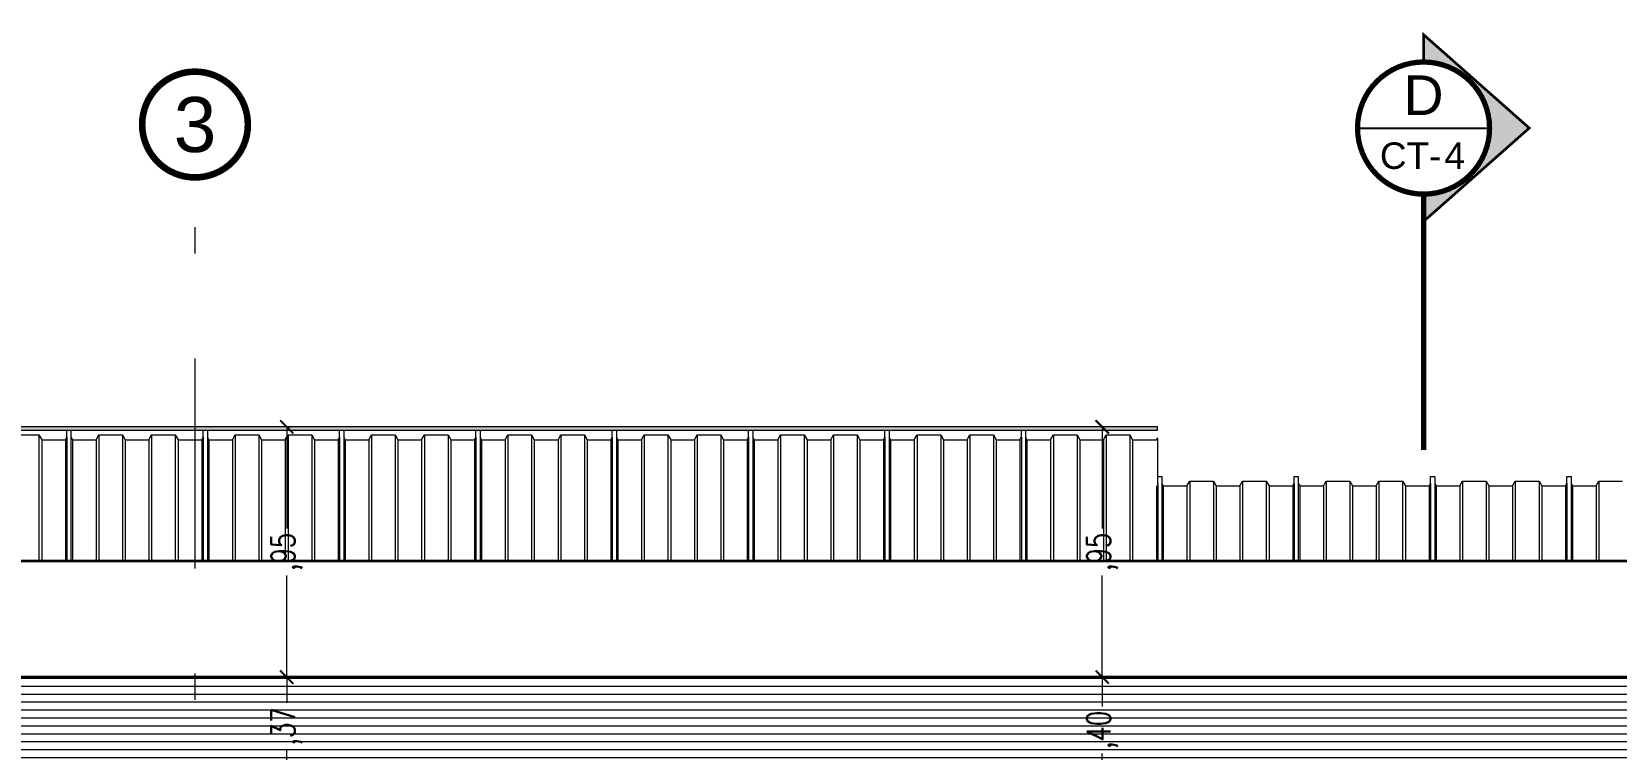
# Model space of a CAD drawing. Header units: millimetres. Extents: x 216 to 2687, y 57 to 1099.
# Drawn here: x 263.91 to 269.91, y 61.76 to 64.48 of the extents above; entities that cross this region are included whole.
import ezdxf
from ezdxf.enums import TextEntityAlignment as Align

# ---------------------------------------------------------------- set-up
doc = ezdxf.new("R2010")
doc.units = ezdxf.units.MM
doc.header["$LTSCALE"] = 0.5
doc.header["$PDMODE"] = 35
doc.linetypes.add('CENTER', pattern=[50.8, 31.75, -6.35, 6.35, -6.35])
doc.linetypes.add('DASHDOT2', pattern=[12.7, 6.35, -3.175, 0, -3.175])
for name, color, linetype, lineweight in [('A-COTAS', 7, 'Continuous', 9), ('A-CUBT', 133, 'Continuous', 15), ('A-EJES', 7, 'DASHDOT2', 9), ('A-PLAN-1', 2, 'Continuous', 35), ('A-PLAN-ACHU3', 250, 'Continuous', 0), ('A-TEXT-EJES', 85, 'CENTER', 9)]:
    doc.layers.add(name, color=color, linetype=linetype, lineweight=lineweight)
doc.layers.add('A-TEXT-SIMB', color=195, linetype='Continuous')
doc.styles.add('Cotas', font='romans.shx', dxfattribs={"width": 0.75})
doc.styles.add('ROTULO', font='swissl.ttf')
doc.styles.add('swis Lt BT', font='swissl.ttf')
doc.dimstyles.new("1-25'", dxfattribs={"dimtxt": 0.075, "dimasz": 0.05, "dimexe": 0.015, "dimexo": 0, "dimgap": 0.02, "dimtad": 0, "dimzin": 4, "dimtxsty": 'Cotas', "dimblk": 'ARCHTICK', "dimcen": 0.09, "dimclrd": 142, "dimclre": 2, "dimclrt": 2, "dimadec": 0, "dimazin": 0, "dimtfac": 1, "dimtmove": 0, "dimatfit": 3, "dimfxl": 0.1, "dimlwd": 13, "dimlwe": 9, "dimarcsym": 2})

# ---------------------------------------------------------------- blocks, each defined once
blk = doc.blocks.new('INDICADOR EJES')
at = {"layer": 'A-TEXT-EJES', "const_width": 0.0005}
blk.add_lwpolyline([(0.004, 0.004, 1), (-0.004, 0.004, 1)], format="xyb", close=True, dxfattribs=at)
at = {"layer": 'A-TEXT-EJES', "style": 'swis Lt BT'}
blk.add_attdef('1', text='', height=0.005, dxfattribs=at).set_placement((0, 0.004), align=Align.MIDDLE_CENTER)
blk = doc.blocks.new('_ArchTick')
at = {"color": 0, "linetype": 'ByBlock', "const_width": 0.15}
blk.add_lwpolyline([(-0.5, -0.5), (0.5, 0.5)], dxfattribs=at)
blk = doc.blocks.new('*D426')
at = {"layer": 'A-COTAS', "color": 2, "linetype": 'DASHDOT2', "lineweight": 9, "transparency": 16777216}
for p, q in [((264.8789, 62.0354), (264.8639, 62.0354)), ((264.532, 61.6618), (264.8939, 61.6618))]:
    blk.add_line(p, q, dxfattribs=at)
at = {"layer": 'A-COTAS', "color": 142, "linetype": 'Continuous', "lineweight": 13, "transparency": 16777216}
for p, q in [((264.8789, 62.0354), (264.8789, 61.9377)), ((264.8789, 61.6618), (264.8789, 61.7595))]:
    blk.add_line(p, q, dxfattribs=at)
at = {"layer": 'DEFPOINTS', "color": 0, "transparency": 16777216}
for p in [(264.8789, 62.0354), (264.8789, 62.0354), (264.532, 61.6618)]:
    blk.add_point(p, dxfattribs=at)
at = {"layer": 'A-COTAS', "color": 142, "lineweight": 13, "transparency": 16777216, "xscale": 0.05, "yscale": 0.05, "zscale": 0.05}
for p, rotation in [((264.8789, 62.0354), 90), ((264.8789, 61.6618), 270)]:
    blk.add_blockref('_ArchTick', p, dxfattribs=dict(at, rotation=rotation))
at = {"layer": 'A-COTAS', "color": 2, "transparency": 16777216, "insert": (264.8789, 61.8486), "char_height": 0.09, "attachment_point": 5, "rotation": 90, "style": 'Cotas'}
blk.add_mtext(',37', dxfattribs=at)
blk = doc.blocks.new('*D427')
at = {"layer": 'A-COTAS', "color": 2, "linetype": 'DASHDOT2', "lineweight": 9, "transparency": 16777216}
for p, q in [((264.8789, 62.9816), (264.8939, 62.9816)), ((264.8789, 62.0354), (264.8639, 62.0354))]:
    blk.add_line(p, q, dxfattribs=at)
at = {"layer": 'A-COTAS', "color": 142, "linetype": 'Continuous', "lineweight": 13, "transparency": 16777216}
for p, q in [((264.8789, 62.9816), (264.8789, 62.5976)), ((264.8789, 62.0354), (264.8789, 62.4194))]:
    blk.add_line(p, q, dxfattribs=at)
at = {"layer": 'DEFPOINTS', "color": 0, "transparency": 16777216}
for p in [(264.8789, 62.9816), (264.8789, 62.9816), (264.8789, 62.0354)]:
    blk.add_point(p, dxfattribs=at)
at = {"layer": 'A-COTAS', "color": 142, "lineweight": 13, "transparency": 16777216, "xscale": 0.05, "yscale": 0.05, "zscale": 0.05}
for p, rotation in [((264.8789, 62.9816), 90), ((264.8789, 62.0354), 270)]:
    blk.add_blockref('_ArchTick', p, dxfattribs=dict(at, rotation=rotation))
at = {"layer": 'A-COTAS', "color": 2, "transparency": 16777216, "insert": (264.8789, 62.5085), "char_height": 0.09, "attachment_point": 5, "rotation": 90, "style": 'Cotas'}
blk.add_mtext(',95', dxfattribs=at)
blk = doc.blocks.new('*D431')
at = {"layer": 'A-COTAS', "color": 2, "linetype": 'DASHDOT2', "lineweight": 9, "transparency": 16777216}
for p, q in [((267.9648, 62.0354), (267.9498, 62.0354)), ((267.9648, 61.6354), (267.9498, 61.6354))]:
    blk.add_line(p, q, dxfattribs=at)
at = {"layer": 'A-COTAS', "color": 142, "linetype": 'Continuous', "lineweight": 13, "transparency": 16777216}
for p, q in [((267.9648, 62.0354), (267.9648, 61.9245)), ((267.9648, 61.6354), (267.9648, 61.7463))]:
    blk.add_line(p, q, dxfattribs=at)
at = {"layer": 'DEFPOINTS', "color": 0, "transparency": 16777216}
for p in [(267.9648, 62.0354), (267.9648, 62.0354), (267.9648, 61.6354)]:
    blk.add_point(p, dxfattribs=at)
at = {"layer": 'A-COTAS', "color": 142, "lineweight": 13, "transparency": 16777216, "xscale": 0.05, "yscale": 0.05, "zscale": 0.05}
for p, rotation in [((267.9648, 62.0354), 90), ((267.9648, 61.6354), 270)]:
    blk.add_blockref('_ArchTick', p, dxfattribs=dict(at, rotation=rotation))
at = {"layer": 'A-COTAS', "color": 2, "transparency": 16777216, "insert": (267.9648, 61.8354), "char_height": 0.09, "attachment_point": 5, "rotation": 90, "style": 'Cotas'}
blk.add_mtext(',40', dxfattribs=at)
blk = doc.blocks.new('*D432')
at = {"layer": 'A-COTAS', "color": 2, "linetype": 'DASHDOT2', "lineweight": 9, "transparency": 16777216}
for p, q in [((268.1735, 62.9816), (267.9498, 62.9816)), ((267.9648, 62.0354), (267.9498, 62.0354))]:
    blk.add_line(p, q, dxfattribs=at)
at = {"layer": 'A-COTAS', "color": 142, "linetype": 'Continuous', "lineweight": 13, "transparency": 16777216}
for p, q in [((267.9648, 62.9816), (267.9648, 62.5976)), ((267.9648, 62.0354), (267.9648, 62.4194))]:
    blk.add_line(p, q, dxfattribs=at)
at = {"layer": 'DEFPOINTS', "color": 0, "transparency": 16777216}
for p in [(267.9648, 62.9816), (268.1735, 62.9816), (267.9648, 62.0354)]:
    blk.add_point(p, dxfattribs=at)
at = {"layer": 'A-COTAS', "color": 142, "lineweight": 13, "transparency": 16777216, "xscale": 0.05, "yscale": 0.05, "zscale": 0.05}
for p, rotation in [((267.9648, 62.9816), 90), ((267.9648, 62.0354), 270)]:
    blk.add_blockref('_ArchTick', p, dxfattribs=dict(at, rotation=rotation))
at = {"layer": 'A-COTAS', "color": 2, "transparency": 16777216, "insert": (267.9648, 62.5085), "char_height": 0.09, "attachment_point": 5, "rotation": 90, "style": 'Cotas'}
blk.add_mtext(',95', dxfattribs=at)
blk = doc.blocks.new('*U27')
at = {"layer": 'A-TEXT-SIMB'}
h = blk.add_hatch(color=256, dxfattribs=at)
edge = h.paths.add_edge_path()
edge.add_line((0, -0.2498), (0, -0.3533))
edge.add_line((0, -0.3533), (0.4, 0))
edge.add_line((0.4, 0), (0, 0.3533))
edge.add_line((0, 0.3533), (0, 0.2498))
edge.add_arc((0, 0), 0.2498, -90, 90, ccw=False)
blk.add_line((-0.2498, 0), (0.2498, 0), dxfattribs=at)
for points, const_width in [([(0, -0.2498), (0, -0.3533), (0.4, 0), (0, 0.3533), (0, 0.2498, -1)], 0.01), ([(0.2498, 0, -1), (-0.2498, 0, -1)], 0.02)]:
    blk.add_lwpolyline(points, format="xyb", close=True, dxfattribs=dict(at, const_width=const_width))
at = {"layer": 'A-TEXT-SIMB', "const_width": 0.02}
blk.add_lwpolyline([(0, -1.2174), (0, -0.2498)], dxfattribs=at)
at = {"layer": 'A-TEXT-SIMB', "color": 0, "style": 'ROTULO'}
blk.add_text('CT-', height=0.1, dxfattribs=at).set_placement((-0.0488, -0.1044), align=Align.MIDDLE_CENTER)
at = {"layer": 'A-TEXT-SIMB', "color": 0, "style": 'ROTULO', "flags": 8}
for tag, height, p in [('A', 0.15, (0, 0.1241)), ('1', 0.1, (0.1179, -0.1044))]:
    blk.add_attdef(tag, text='', height=height, dxfattribs=at).set_placement(p, align=Align.MIDDLE_CENTER)

msp = doc.modelspace()

# ---------------------------------------------------------------- hatches: boundary and pattern name
at = {"layer": 'A-PLAN-ACHU3'}
h = msp.add_hatch(color=256, dxfattribs=at)
h.dxf.hatch_style = 1
h.set_gradient(color1=(91, 91, 91), color2=(214, 214, 214), tint=1, name='HEMISPHERICAL')
h.paths.add_polyline_path([(268.1735, 62.9693), (268.1735, 62.9816), (258.3655, 62.9816), (258.3655, 62.9693)])
h = msp.add_hatch(dxfattribs=at)
h.set_pattern_fill('_USER', color=256, scale=0.03, pattern_type=0)
h.set_pattern_definition([(0, (-2414.348867, -998.31859), (0, 0.03), [])])
h.paths.add_polyline_path([(257.582, 61.6354), (277.782, 61.6354), (277.782, 62.0354), (257.582, 62.0354)])

# ---------------------------------------------------------------- linework, layer by layer
at = {"layer": 'A-CUBT'}
msp.add_lwpolyline([(268.1735, 62.9816), (258.3655, 62.9816), (258.3655, 62.9693), (268.1735, 62.9693)], close=True, dxfattribs=at)
at = {"layer": 'A-CUBT', "transparency": 33554559}
for points in [[(263.8519, 62.9513), (263.9415, 62.9513), (263.9519, 62.9333), (264.0415, 62.9333), (264.0467, 62.9423), (264.0467, 62.9693), (264.0627, 62.9693), (264.0627, 62.9423), (264.0679, 62.9333), (264.1575, 62.9333), (264.1679, 62.9513), (264.2575, 62.9513), (264.2679, 62.9333), (264.3575, 62.9333), (264.3679, 62.9513), (264.4575, 62.9513), (264.4679, 62.9333), (264.5575, 62.9333), (264.5627, 62.9423), (264.5627, 62.9693), (264.5787, 62.9693), (264.5787, 62.9423), (264.5839, 62.9333), (264.6735, 62.9333), (264.6839, 62.9513), (264.7735, 62.9513), (264.7839, 62.9333), (264.8735, 62.9333), (264.8839, 62.9513), (264.9735, 62.9513), (264.9839, 62.9333), (265.0735, 62.9333), (265.0787, 62.9423), (265.0787, 62.9693), (265.0947, 62.9693), (265.0947, 62.9423), (265.0999, 62.9333), (265.1895, 62.9333), (265.1999, 62.9513), (265.2895, 62.9513), (265.2999, 62.9333), (265.3895, 62.9333), (265.3999, 62.9513), (265.4895, 62.9513), (265.4999, 62.9333), (265.5895, 62.9333), (265.5947, 62.9423), (265.5947, 62.9693), (265.6107, 62.9693), (265.6107, 62.9423), (265.6159, 62.9333), (265.7055, 62.9333), (265.7159, 62.9513), (265.8055, 62.9513), (265.8159, 62.9333), (265.9055, 62.9333), (265.9159, 62.9513), (266.0055, 62.9513), (266.0159, 62.9333), (266.1055, 62.9333), (266.1107, 62.9423), (266.1107, 62.9693), (266.1267, 62.9693), (266.1267, 62.9423), (266.1319, 62.9333), (266.2215, 62.9333), (266.2319, 62.9513), (266.3215, 62.9513), (266.3319, 62.9333), (266.4215, 62.9333), (266.4319, 62.9513), (266.5215, 62.9513), (266.5319, 62.9333), (266.6215, 62.9333), (266.6267, 62.9423), (266.6267, 62.9693), (266.6427, 62.9693), (266.6427, 62.9423), (266.6479, 62.9333), (266.7375, 62.9333), (266.7479, 62.9513), (266.8375, 62.9513), (266.8479, 62.9333), (266.9375, 62.9333), (266.9479, 62.9513), (267.0375, 62.9513), (267.0479, 62.9333), (267.1375, 62.9333), (267.1427, 62.9423), (267.1427, 62.9693), (267.1587, 62.9693), (267.1587, 62.9423), (267.1639, 62.9333), (267.2535, 62.9333), (267.2639, 62.9513), (267.3535, 62.9513), (267.3639, 62.9333), (267.4535, 62.9333), (267.4639, 62.9513), (267.5535, 62.9513), (267.5639, 62.9333), (267.6535, 62.9333), (267.6587, 62.9423), (267.6587, 62.9693), (267.6747, 62.9693), (267.6747, 62.9423), (267.6799, 62.9333), (267.7695, 62.9333), (267.7799, 62.9513), (267.8695, 62.9513), (267.8799, 62.9333), (267.9695, 62.9333), (267.9799, 62.9513), (268.0695, 62.9513), (268.0799, 62.9333), (268.1695, 62.9333), (268.1735, 62.9402), (268.1735, 62.765), (268.1747, 62.7671), (268.1747, 62.7941), (268.1907, 62.7941), (268.1907, 62.7671), (268.1959, 62.7581), (268.2855, 62.7581), (268.2959, 62.7761), (268.3855, 62.7761), (268.3959, 62.7581), (268.4855, 62.7581), (268.4959, 62.7761), (268.5855, 62.7761), (268.5959, 62.7581), (268.6855, 62.7581), (268.6907, 62.7671), (268.6907, 62.7941), (268.7067, 62.7941), (268.7067, 62.7671), (268.7119, 62.7581), (268.8015, 62.7581), (268.8119, 62.7761), (268.9015, 62.7761), (268.9119, 62.7581), (269.0015, 62.7581), (269.0119, 62.7761), (269.1015, 62.7761), (269.1119, 62.7581), (269.2015, 62.7581), (269.2067, 62.7671), (269.2067, 62.7941), (269.2227, 62.7941), (269.2227, 62.7671), (269.2279, 62.7581), (269.3175, 62.7581), (269.3279, 62.7761), (269.4175, 62.7761), (269.4279, 62.7581), (269.5175, 62.7581), (269.5279, 62.7761), (269.6175, 62.7761), (269.6279, 62.7581), (269.7175, 62.7581), (269.7227, 62.7671), (269.7227, 62.7941), (269.7387, 62.7941), (269.7387, 62.7671), (269.7439, 62.7581), (269.8335, 62.7581), (269.8439, 62.7761), (269.9335, 62.7761)], [(276.682, 62.4754), (258.3655, 62.4754)]]:
    msp.add_lwpolyline(points, dxfattribs=at)
at = {"layer": 'A-CUBT', "color": 93, "true_color": 0x69b569}
for points in [[(263.9415, 62.9513), (263.9415, 62.4754)], [(264.0467, 62.9423), (264.0467, 62.4754)], [(264.0627, 62.9423), (264.0627, 62.4754)], [(264.1679, 62.9513), (264.1679, 62.4754)], [(264.2575, 62.9513), (264.2575, 62.4754)], [(264.3679, 62.9513), (264.3679, 62.4754)], [(264.4575, 62.9513), (264.4575, 62.4754)], [(264.5627, 62.9423), (264.5627, 62.4754)], [(264.5787, 62.9423), (264.5787, 62.4754)], [(264.6839, 62.9513), (264.6839, 62.4754)], [(264.7735, 62.9513), (264.7735, 62.4754)], [(264.8839, 62.9513), (264.8839, 62.4754)], [(264.9735, 62.9513), (264.9735, 62.4754)], [(265.0787, 62.9423), (265.0787, 62.4754)], [(265.0947, 62.9423), (265.0947, 62.4754)], [(265.1999, 62.9513), (265.1999, 62.4754)], [(265.2895, 62.9513), (265.2895, 62.4754)], [(265.3999, 62.9513), (265.3999, 62.4754)], [(265.4895, 62.9513), (265.4895, 62.4754)], [(265.5947, 62.9423), (265.5947, 62.4754)], [(265.6107, 62.9423), (265.6107, 62.4754)], [(265.7159, 62.9513), (265.7159, 62.4754)], [(265.8055, 62.9513), (265.8055, 62.4754)], [(265.9159, 62.9513), (265.9159, 62.4754)], [(266.0055, 62.9513), (266.0055, 62.4754)], [(266.1107, 62.9423), (266.1107, 62.4754)], [(266.1267, 62.9423), (266.1267, 62.4754)], [(266.2319, 62.9513), (266.2319, 62.4754)], [(266.3215, 62.9513), (266.3215, 62.4754)], [(266.4319, 62.9513), (266.4319, 62.4754)], [(266.5215, 62.9513), (266.5215, 62.4754)], [(266.6267, 62.9423), (266.6267, 62.4754)], [(266.6427, 62.9423), (266.6427, 62.4754)], [(266.7479, 62.9513), (266.7479, 62.4754)], [(266.8375, 62.9513), (266.8375, 62.4754)], [(266.9479, 62.9513), (266.9479, 62.4754)], [(267.0375, 62.9513), (267.0375, 62.4754)], [(267.1427, 62.9423), (267.1427, 62.4754)], [(267.1587, 62.9423), (267.1587, 62.4754)], [(267.2639, 62.9513), (267.2639, 62.4754)], [(267.3535, 62.9513), (267.3535, 62.4754)], [(267.4639, 62.9513), (267.4639, 62.4754)], [(267.5535, 62.9513), (267.5535, 62.4754)], [(267.6587, 62.9423), (267.6587, 62.4754)], [(267.6747, 62.9423), (267.6747, 62.4754)], [(267.7799, 62.9513), (267.7799, 62.4754)], [(267.8695, 62.9513), (267.8695, 62.4754)], [(267.9799, 62.9513), (267.9799, 62.4754)], [(268.0695, 62.9513), (268.0695, 62.4754)], [(268.1747, 62.7671), (268.1747, 62.4754)], [(268.1907, 62.7671), (268.1907, 62.4754)], [(268.2959, 62.7761), (268.2959, 62.4754)], [(268.3855, 62.7761), (268.3855, 62.4754)], [(268.4959, 62.7761), (268.4959, 62.4754)], [(268.5855, 62.7761), (268.5855, 62.4754)], [(268.6907, 62.7671), (268.6907, 62.4754)], [(268.7067, 62.7671), (268.7067, 62.4754)], [(268.8119, 62.7761), (268.8119, 62.4754)], [(268.9015, 62.7761), (268.9015, 62.4754)], [(269.0119, 62.7761), (269.0119, 62.4754)], [(269.1015, 62.7761), (269.1015, 62.4754)], [(269.2067, 62.7671), (269.2067, 62.4754)], [(269.2227, 62.7671), (269.2227, 62.4754)], [(269.3279, 62.7761), (269.3279, 62.4754)], [(269.4175, 62.7761), (269.4175, 62.4754)], [(269.5279, 62.7761), (269.5279, 62.4754)], [(269.6175, 62.7761), (269.6175, 62.4754)], [(269.7227, 62.7671), (269.7227, 62.4754)], [(269.7387, 62.7671), (269.7387, 62.4754)], [(269.8439, 62.7761), (269.8439, 62.4754)]]:
    msp.add_lwpolyline(points, dxfattribs=at)
at = {"layer": 'A-CUBT', "color": 254, "true_color": 0xc5e2c5}
for points in [[(263.9519, 62.9333), (263.9519, 62.4754)], [(264.0415, 62.9333), (264.0415, 62.4754)], [(264.0679, 62.9333), (264.0679, 62.4754)], [(264.1575, 62.9333), (264.1575, 62.4754)], [(264.2679, 62.9333), (264.2679, 62.4754)], [(264.3575, 62.9333), (264.3575, 62.4754)], [(264.4679, 62.9333), (264.4679, 62.4754)], [(264.5575, 62.9333), (264.5575, 62.4754)], [(264.5839, 62.9333), (264.5839, 62.4754)], [(264.6735, 62.9333), (264.6735, 62.4754)], [(264.7839, 62.9333), (264.7839, 62.4754)], [(264.8735, 62.9333), (264.8735, 62.4754)], [(264.9839, 62.9333), (264.9839, 62.4754)], [(265.0735, 62.9333), (265.0735, 62.4754)], [(265.0999, 62.9333), (265.0999, 62.4754)], [(265.1895, 62.9333), (265.1895, 62.4754)], [(265.2999, 62.9333), (265.2999, 62.4754)], [(265.3895, 62.9333), (265.3895, 62.4754)], [(265.4999, 62.9333), (265.4999, 62.4754)], [(265.5895, 62.9333), (265.5895, 62.4754)], [(265.6159, 62.9333), (265.6159, 62.4754)], [(265.7055, 62.9333), (265.7055, 62.4754)], [(265.8159, 62.9333), (265.8159, 62.4754)], [(265.9055, 62.9333), (265.9055, 62.4754)], [(266.0159, 62.9333), (266.0159, 62.4754)], [(266.1055, 62.9333), (266.1055, 62.4754)], [(266.1319, 62.9333), (266.1319, 62.4754)], [(266.2215, 62.9333), (266.2215, 62.4754)], [(266.3319, 62.9333), (266.3319, 62.4754)], [(266.4215, 62.9333), (266.4215, 62.4754)], [(266.5319, 62.9333), (266.5319, 62.4754)], [(266.6215, 62.9333), (266.6215, 62.4754)], [(266.6479, 62.9333), (266.6479, 62.4754)], [(266.7375, 62.9333), (266.7375, 62.4754)], [(266.8479, 62.9333), (266.8479, 62.4754)], [(266.9375, 62.9333), (266.9375, 62.4754)], [(267.0479, 62.9333), (267.0479, 62.4754)], [(267.1375, 62.9333), (267.1375, 62.4754)], [(267.1639, 62.9333), (267.1639, 62.4754)], [(267.2535, 62.9333), (267.2535, 62.4754)], [(267.3639, 62.9333), (267.3639, 62.4754)], [(267.4535, 62.9333), (267.4535, 62.4754)], [(267.5639, 62.9333), (267.5639, 62.4754)], [(267.6535, 62.9333), (267.6535, 62.4754)], [(267.6799, 62.9333), (267.6799, 62.4754)], [(267.7695, 62.9333), (267.7695, 62.4754)], [(267.8799, 62.9333), (267.8799, 62.4754)], [(267.9695, 62.9333), (267.9695, 62.4754)], [(268.0799, 62.9333), (268.0799, 62.4754)], [(268.1695, 62.7581), (268.1695, 62.4754)], [(268.1959, 62.7581), (268.1959, 62.4754)], [(268.2855, 62.7581), (268.2855, 62.4754)], [(268.3959, 62.7581), (268.3959, 62.4754)], [(268.4855, 62.7581), (268.4855, 62.4754)], [(268.5959, 62.7581), (268.5959, 62.4754)], [(268.6855, 62.7581), (268.6855, 62.4754)], [(268.7119, 62.7581), (268.7119, 62.4754)], [(268.8015, 62.7581), (268.8015, 62.4754)], [(268.9119, 62.7581), (268.9119, 62.4754)], [(269.0015, 62.7581), (269.0015, 62.4754)], [(269.1119, 62.7581), (269.1119, 62.4754)], [(269.2015, 62.7581), (269.2015, 62.4754)], [(269.2279, 62.7581), (269.2279, 62.4754)], [(269.3175, 62.7581), (269.3175, 62.4754)], [(269.4279, 62.7581), (269.4279, 62.4754)], [(269.5175, 62.7581), (269.5175, 62.4754)], [(269.6279, 62.7581), (269.6279, 62.4754)], [(269.7175, 62.7581), (269.7175, 62.4754)], [(269.7439, 62.7581), (269.7439, 62.4754)], [(269.8335, 62.7581), (269.8335, 62.4754)]]:
    msp.add_lwpolyline(points, dxfattribs=at)
at = {"layer": 'A-EJES', "ltscale": 0.25}
msp.add_line((264.532, 57.384), (264.532, 63.925), dxfattribs=at)
at = {"layer": 'A-PLAN-1'}
for points in [[(257.582, 62.4754), (277.782, 62.4754), (277.782, 62.0354), (257.582, 62.0354)], [(257.582, 61.6354), (277.782, 61.6354), (277.782, 62.0354), (257.582, 62.0354)]]:
    msp.add_lwpolyline(points, close=True, dxfattribs=at)

# ---------------------------------------------------------------- block references
at = {"layer": 'A-TEXT-EJES'}
ref = msp.add_blockref('INDICADOR EJES', (264.532, 63.925), dxfattribs=dict(at, xscale=49.99999999999986, yscale=49.99999999999986, zscale=49.99999999999986, rotation=5.971324136223714e-05))
ref.add_attrib('1', '3', dxfattribs={"layer": '0', "color": 0, "height": 0.208, "rotation": 0.00006, "style": 'swis Lt BT'}).set_placement((264.532, 64.125), align=Align.MIDDLE_CENTER)
at = {"layer": 'A-TEXT-SIMB', "color": 0}
ref = msp.add_blockref('*U27', (269.1806, 64.1117), dxfattribs=at)
ref.add_attrib('A', 'D', dxfattribs={"color": 0, "height": 0.15, "style": 'ROTULO'}).set_placement((269.1806, 64.2358), align=Align.MIDDLE_CENTER)
ref.add_attrib('1', '4', dxfattribs={"color": 0, "height": 0.1, "style": 'ROTULO'}).set_placement((269.2985, 64.0073), align=Align.MIDDLE_CENTER)

# ---------------------------------------------------------------- dimensions: what is measured, and where the dimension line sits
at = {"layer": 'A-COTAS'}
for base, p1, p2, picture, middle in [((264.8789, 62.9816), (264.8789, 62.0354), (264.8789, 62.9816), '*D427', (264.8789, 62.5085)), ((267.9648, 62.9816), (267.9648, 62.0354), (268.1735, 62.9816), '*D432', (267.9648, 62.5085)), ((264.8789, 62.0354), (264.532, 61.6618), (264.8789, 62.0354), '*D426', (264.8789, 61.8486)), ((267.9648, 62.0354), (267.9648, 61.6354), (267.9648, 62.0354), '*D431', (267.9648, 61.8354))]:
    dim = msp.add_linear_dim(base=base, p1=p1, p2=p2, angle=90, dimstyle="1-25'", override={"dimtxt": 0.09}, dxfattribs=at)
    dim.commit()
    dim.dimension.update_dxf_attribs({"geometry": picture, "text_midpoint": middle})

doc.saveas('drawing.dxf')
